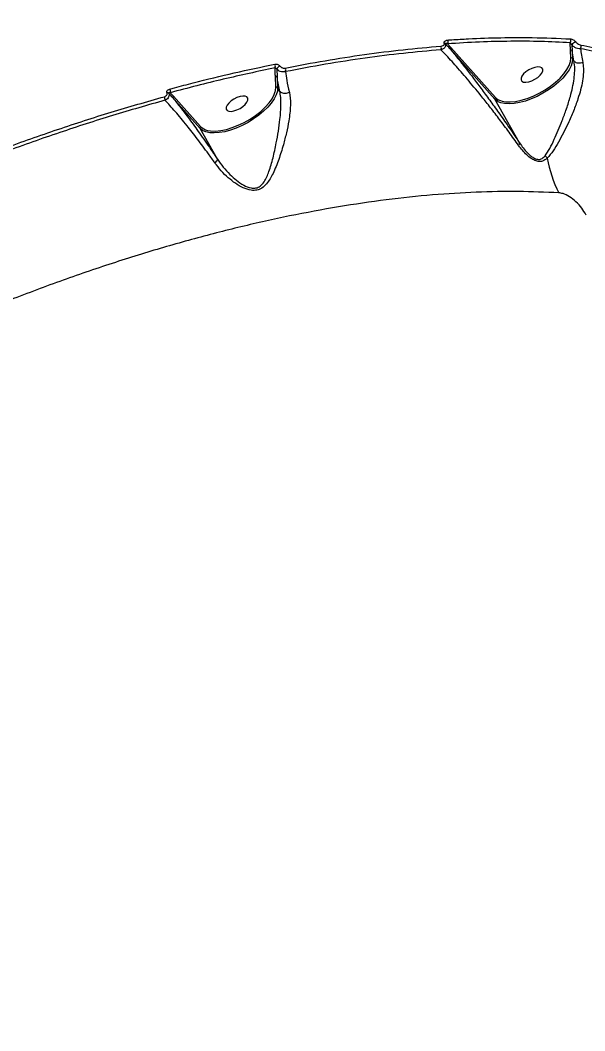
# Model space of a CAD drawing. Header units: millimetres. Extents: x -6901 to 7060, y -7557 to 6158.
# Drawn here: x -644.6 to -435.5, y 2540.5 to 2914.9 of the extents above; entities that cross this region are included whole.
import ezdxf

# ---------------------------------------------------------------- set-up
doc = ezdxf.new("R2010")
doc.units = ezdxf.units.MM
for name, color, linetype in [('DIKOM_ОБЪЕКТ', 7, 'Continuous'), ('DIKOM_РАЗМЕР_ЗОНА', 7, 'Continuous'), ('DIKOM_РАЗМЕР_ОБЪЕКТА', 7, 'Continuous')]:
    doc.layers.add(name, color=color, linetype=linetype)
doc.styles.add('style1', font='arial.ttf', dxfattribs={"width": 0.8})
doc.dimstyles.new('1-50', dxfattribs={"dimtxt": 300, "dimasz": 200, "dimexe": 100, "dimexo": 0, "dimgap": 100, "dimtad": 1, "dimtxsty": 'style1', "dimcen": 200, "dimclrd": 7, "dimclre": 7, "dimclrt": 7, "dimadec": 1, "dimazin": 2, "dimtfac": 1, "dimtmove": 0, "dimatfit": 2, "dimfxl": 0, "dimlwd": 25, "dimlwe": 18, "dimarcsym": 0})

# ---------------------------------------------------------------- blocks, each defined once
blk = doc.blocks.new('*D2')
at = {"layer": 'Defpoints', "color": 0, "transparency": 16777216}
for p in [(-1102.73, 4151.17), (-5819.23, -4492.42), (4721.24, -4492.42)]:
    blk.add_point(p, dxfattribs=at)
at = {"layer": 'DIKOM_РАЗМЕР_ОБЪЕКТА', "color": 7, "lineweight": 18, "transparency": 16777216}
for p, q in [((-1102.73, 4151.17), (-5919.23, 4151.17)), ((4721.24, -4492.42), (-5919.23, -4492.42))]:
    blk.add_line(p, q, dxfattribs=at)
at = {"layer": 'DIKOM_РАЗМЕР_ОБЪЕКТА', "color": 7, "lineweight": 25, "transparency": 16777216}
blk.add_line((-5819.23, 3951.17), (-5819.23, -4292.42), dxfattribs=at)
at = {"layer": 'DIKOM_РАЗМЕР_ОБЪЕКТА', "color": 7, "transparency": 16777216}
for points in [[(-5852.56, 3951.17), (-5785.89, 3951.17), (-5819.23, 4151.17)], [(-5852.56, -4292.42), (-5785.89, -4292.42), (-5819.23, -4492.42)]]:
    blk.add_solid(points, dxfattribs=at)
at = {"layer": 'DIKOM_РАЗМЕР_ОБЪЕКТА', "color": 7, "transparency": 16777216, "insert": (-6072.4, -170.63), "char_height": 300, "attachment_point": 5, "rotation": 90, "style": 'style1'}
blk.add_mtext('8650', dxfattribs=at)
blk = doc.blocks.new('*D3')
at = {"layer": 'Defpoints', "color": 0, "transparency": 16777216}
for p in [(-1553.27, 6158.28), (-6450.85, -6312.94), (5659.92, -6312.94)]:
    blk.add_point(p, dxfattribs=at)
at = {"layer": 'DIKOM_РАЗМЕР_ЗОНА', "color": 7, "lineweight": 18, "transparency": 16777216}
for p, q in [((-1553.27, 6158.28), (-6550.85, 6158.28)), ((5659.92, -6312.94), (-6550.85, -6312.94))]:
    blk.add_line(p, q, dxfattribs=at)
at = {"layer": 'DIKOM_РАЗМЕР_ЗОНА', "color": 7, "lineweight": 25, "transparency": 16777216}
blk.add_line((-6450.85, 5958.28), (-6450.85, -6112.94), dxfattribs=at)
at = {"layer": 'DIKOM_РАЗМЕР_ЗОНА', "color": 7, "transparency": 16777216}
for points in [[(-6484.18, 5958.28), (-6417.52, 5958.28), (-6450.85, 6158.28)], [(-6484.18, -6112.94), (-6417.52, -6112.94), (-6450.85, -6312.94)]]:
    blk.add_solid(points, dxfattribs=at)
at = {"layer": 'DIKOM_РАЗМЕР_ЗОНА', "color": 7, "transparency": 16777216, "insert": (-6704.02, -77.33), "char_height": 300, "attachment_point": 5, "rotation": 90, "style": 'style1'}
blk.add_mtext('12500', dxfattribs=at)

msp = doc.modelspace()

# ---------------------------------------------------------------- linework, layer by layer
at = {"layer": 'DIKOM_ОБЪЕКТ', "color": 7, "linetype": 'Continuous', "lineweight": 15}
for p, q in [((-486.269, 2906.114), (-485.037, 2904.753)), ((-440.797, 2903.7), (-440.893, 2906.521)), ((-440.235, 2905.714), (-440.129, 2903.507)), ((-468.746, 2885.573), (-485.242, 2904.103)), ((-485.037, 2904.753), (-468.542, 2886.224)), ((-440.669, 2900.863), (-440.797, 2903.7)), ((-439.492, 2899.768), (-440.129, 2903.507)), ((-440.129, 2903.507), (-440.001, 2900.67)), ((-439.492, 2899.768), (-440.001, 2900.67)), ((-439.49, 2899.765), (-439.492, 2899.768)), ((-549.886, 2890.079), (-550.065, 2894.031)), ((-549.397, 2893.838), (-549.218, 2889.886)), ((-588.97, 2888.003), (-587.835, 2886.758)), ((-587.835, 2886.758), (-577.759, 2875.44)), ((-548.441, 2888.508), (-549.218, 2889.886)), ((-548.439, 2888.505), (-548.441, 2888.508)), ((-577.963, 2874.789), (-588.039, 2886.107)), ((-459.618, 2869.384), (-468.746, 2885.573)), ((-571.53, 2863.379), (-577.963, 2874.789))]:
    msp.add_line(p, q, dxfattribs=at)
at = {"layer": 'DIKOM_ОБЪЕКТ', "color": 7, "linetype": 'Continuous', "lineweight": 15, "flags": 128}
for points in [[(-440.001, 2900.67), (-440.12, 2899.378), (-440.558, 2897.976), (-441.306, 2896.495), (-442.348, 2894.967), (-443.661, 2893.426), (-445.217, 2891.904), (-446.982, 2890.434), (-448.917, 2889.05), (-450.981, 2887.779), (-453.129, 2886.651), (-455.314, 2885.69), (-457.489, 2884.916), (-459.607, 2884.346), (-461.622, 2883.993), (-463.489, 2883.864), (-465.17, 2883.962), (-466.626, 2884.285), (-467.569, 2884.68)], [(-466.038, 2884.846), (-464.816, 2884.631), (-463.056, 2884.577), (-461.103, 2884.766), (-459.004, 2885.197), (-456.811, 2885.857), (-454.575, 2886.732), (-452.35, 2887.799), (-450.192, 2889.033), (-448.151, 2890.405), (-446.277, 2891.881), (-444.616, 2893.426), (-443.207, 2895.001), (-442.084, 2896.57), (-441.276, 2898.094), (-440.883, 2899.2)], [(-440.883, 2899.2), (-440.8, 2899.537), (-440.669, 2900.863)], [(-458.129, 2891.936), (-457.258, 2891.868), (-456.21, 2892.031), (-455.069, 2892.412), (-453.928, 2892.98), (-452.879, 2893.688), (-452.007, 2894.48), (-451.383, 2895.291), (-451.058, 2896.056), (-451.057, 2896.712), (-451.381, 2897.207), (-452.004, 2897.5), (-452.874, 2897.568), (-453.923, 2897.405), (-455.064, 2897.024), (-456.205, 2896.457), (-457.254, 2895.748), (-458.125, 2894.957), (-458.749, 2894.145), (-459.075, 2893.381), (-459.076, 2892.724), (-458.752, 2892.229), (-458.129, 2891.936)], [(-549.218, 2889.886), (-549.337, 2888.594), (-549.775, 2887.192), (-550.523, 2885.711), (-551.565, 2884.183), (-552.879, 2882.642), (-554.434, 2881.12), (-556.199, 2879.65), (-558.134, 2878.266), (-560.198, 2876.995), (-562.346, 2875.867), (-564.531, 2874.906), (-566.707, 2874.132), (-568.824, 2873.562), (-570.839, 2873.209), (-572.706, 2873.08), (-574.387, 2873.178), (-575.843, 2873.501), (-576.786, 2873.896)], [(-575.255, 2874.062), (-574.033, 2873.847), (-572.273, 2873.792), (-570.32, 2873.982), (-568.222, 2874.413), (-566.028, 2875.073), (-563.792, 2875.947), (-561.568, 2877.015), (-559.409, 2878.249), (-557.368, 2879.621), (-555.495, 2881.097), (-553.833, 2882.642), (-552.424, 2884.217), (-551.302, 2885.786), (-550.493, 2887.31), (-550.1, 2888.416)], [(-567.346, 2881.152), (-566.475, 2881.084), (-565.427, 2881.247), (-564.286, 2881.628), (-563.145, 2882.195), (-562.096, 2882.904), (-561.224, 2883.696), (-560.601, 2884.507), (-560.275, 2885.272), (-560.274, 2885.928), (-560.598, 2886.423), (-561.221, 2886.716), (-562.092, 2886.784), (-563.14, 2886.621), (-564.281, 2886.24), (-565.422, 2885.673), (-566.471, 2884.964), (-567.343, 2884.172), (-567.967, 2883.361), (-568.292, 2882.596), (-568.293, 2881.94), (-567.969, 2881.445), (-567.346, 2881.152)], [(-550.1, 2888.416), (-550.017, 2888.753), (-549.886, 2890.079)], [(-467.569, 2884.68), (-467.827, 2884.826), (-468.746, 2885.573)], [(-576.786, 2873.896), (-577.044, 2874.042), (-577.963, 2874.789)]]:
    msp.add_lwpolyline(points, dxfattribs=at)
at = {"layer": 'DIKOM_ОБЪЕКТ', "color": 7, "linetype": 'Continuous', "lineweight": 15}
for centre, radius, start, end in [((-487.542, 2905.747), 0.616, 42.53479, 87.20582), ((-487.449, 2906.844), 1.388, 328.28083, 28.68191), ((-441.876, 2907.329), 1.273, 320.57599, 27.53149), ((-438.302, 2904.703), 2.181, 103.68905, 152.40685), ((-438.1, 2905.122), 1.329, 321.32213, 23.55955), ((-489.98, 2904.586), 1.414, 330.69971, 28.47022), ((-484.791, 2904.319), 0.5, 119.53001, 205.64248), ((-440.575, 2903.218), 0.531, 33.02892, 114.74823), ((-551.695, 2897.775), 1.625, 339.67304, 29.943), ((-547.732, 2896.053), 1.938, 109.86364, 158.31225), ((-440.446, 2900.382), 0.53, 32.9585, 114.82138), ((-547.885, 2896.34), 1.64, 340.83902, 29.53955), ((-549.842, 2893.549), 0.531, 33.03267, 114.74585), ((-590.017, 2887.174), 0.765, 49.91424, 103.37407), ((-590.777, 2888.417), 1.854, 347.07789, 30.43586), ((-587.588, 2886.323), 0.5, 119.52028, 205.64744), ((-549.663, 2889.597), 0.531, 32.97956, 114.7612), ((-592.838, 2885.562), 1.921, 349.20205, 30.07667), ((-468.296, 2885.789), 0.5, 119.52356, 205.64893), ((-464.871, 2889.932), 5.217, 225.28742, 257.08314), ((-577.513, 2875.005), 0.5, 119.5235, 205.64421), ((-574.085, 2879.155), 5.225, 225.3123, 257.05884), ((-452.236, 2861.888), 3.418, 32.78653, 52.71678), ((-403.728, 2871.644), 46.315, 189.82782, 206.58637)]:
    msp.add_arc(centre, radius, start, end, dxfattribs=at)
for points, knots in [([(-1308.901, 2597.2), (-1308.916, 2597.202), (-1309.13, 2597.22), (-1308.97, 2597.868), (-1308.345, 2599.232), (-1306.996, 2601.382), (-1305.019, 2604.203), (-1302.419, 2607.686), (-1299.221, 2611.798), (-1295.454, 2616.507), (-1291.096, 2621.842), (-1286.108, 2627.851), (-1280.471, 2634.553), (-1274.181, 2641.954), (-1267.306, 2649.972), (-1259.928, 2658.512), (-1252.076, 2667.545), (-1243.782, 2677.034), (-1234.988, 2687.045), (-1225.622, 2697.66), (-1215.677, 2708.886), (-1205.156, 2720.717), (-1194.177, 2733.02), (-1182.875, 2745.646), (-1171.278, 2758.561), (-1159.421, 2771.731), (-1147.211, 2785.258), (-1134.55, 2799.25), (-1121.445, 2813.701), (-1107.907, 2828.597), (-1094.089, 2843.767), (-1080.152, 2859.039), (-1066.123, 2874.38), (-1052.032, 2889.761), (-1037.772, 2905.298), (-1023.234, 2921.111), (-1008.433, 2937.183), (-993.389, 2953.492), (-978.274, 2969.85), (-962.495, 2986.899), (-946.074, 3004.614), (-929.046, 3022.949), (-911.955, 3041.318), (-894.844, 3059.674), (-877.757, 3077.968), (-861.713, 3095.109), (-846.718, 3111.097), (-832.754, 3125.957), (-819, 3140.566), (-805.353, 3155.031), (-791.842, 3169.321), (-778.497, 3183.404), (-765.472, 3197.116), (-752.923, 3210.293), (-740.857, 3222.927), (-729.279, 3235.017), (-718.086, 3246.669), (-707.198, 3257.966), (-696.648, 3268.873), (-686.464, 3279.359), (-676.768, 3289.3), (-667.662, 3298.591), (-659.148, 3307.231), (-651.219, 3315.229), (-643.814, 3322.648), (-636.882, 3329.537), (-630.455, 3335.862), (-624.56, 3341.595), (-619.265, 3346.666), (-614.628, 3351.019), (-610.638, 3354.667), (-607.278, 3357.632), (-604.521, 3359.941), (-602.339, 3361.616), (-600.82, 3362.567), (-600.001, 3362.906), (-599.906, 3362.689), (-599.882, 3362.633)], [0, 0, 0, 0, 0.0010255, 0.0142645, 0.0278834, 0.0415148, 0.0551463, 0.0687653, 0.0820246, 0.0952954, 0.1085662, 0.1218254, 0.1354712, 0.1491295, 0.1627878, 0.1764335, 0.189694, 0.2029659, 0.2162379, 0.2294983, 0.2431443, 0.256803, 0.2704615, 0.2841076, 0.2973509, 0.3106056, 0.3238602, 0.3371034, 0.3507303, 0.3643696, 0.3780088, 0.3916357, 0.4048801, 0.418136, 0.4313919, 0.4446364, 0.4582654, 0.4719069, 0.4855483, 0.4991773, 0.514498, 0.5298275, 0.5451482, 0.5607997, 0.5764607, 0.5921121, 0.6053739, 0.6186471, 0.6319203, 0.645182, 0.6588292, 0.6724889, 0.6861485, 0.6997957, 0.7130347, 0.7262851, 0.7395355, 0.7527745, 0.7663967, 0.7800314, 0.7936661, 0.8072883, 0.820549, 0.8338212, 0.8470935, 0.8603542, 0.874002, 0.8876624, 0.9013229, 0.9149708, 0.928227, 0.9414946, 0.9547622, 0.9680182, 0.9816615, 0.9953172, 1, 1, 1, 1]), ([(-599.42, 3312.155), (-598.735, 3313.22), (-597.363, 3315.351), (-596.403, 3317.313), (-596.123, 3318.486), (-596.444, 3318.953), (-597.334, 3318.804), (-598.818, 3318.021), (-600.918, 3316.576), (-603.646, 3314.457), (-606.973, 3311.685), (-610.854, 3308.299), (-615.267, 3304.321), (-620.184, 3299.783), (-625.636, 3294.654), (-631.672, 3288.889), (-638.306, 3282.471), (-645.542, 3275.395), (-653.298, 3267.738), (-661.477, 3259.598), (-670.054, 3251.004), (-678.994, 3241.989), (-688.366, 3232.487), (-698.246, 3222.419), (-708.638, 3211.78), (-719.536, 3200.575), (-730.817, 3188.929), (-742.356, 3176.972), (-754.126, 3164.732), (-766.099, 3152.242), (-778.355, 3139.417), (-790.993, 3126.155), (-804.003, 3112.461), (-817.372, 3098.351), (-830.949, 3083.985), (-845.265, 3068.796), (-860.324, 3052.776), (-876.114, 3035.933), (-892.144, 3018.787), (-908.381, 3001.373), (-924.786, 2983.731), (-940.364, 2966.934), (-955.08, 2951.028), (-968.917, 2936.038), (-982.687, 2921.085), (-996.496, 2906.057), (-1010.32, 2890.977), (-1024.133, 2875.872), (-1037.776, 2860.916), (-1051.093, 2846.281), (-1064.068, 2831.985), (-1076.692, 2818.038), (-1089.065, 2804.333), (-1101.277, 2790.766), (-1113.301, 2777.369), (-1125.109, 2764.171), (-1136.564, 2751.325), (-1147.54, 2738.971), (-1158.031, 2727.118), (-1168.036, 2715.769), (-1177.632, 2704.837), (-1186.888, 2694.243), (-1195.773, 2684.021), (-1204.259, 2674.2), (-1212.246, 2664.897), (-1219.645, 2656.216), (-1226.456, 2648.157), (-1232.693, 2640.708), (-1238.407, 2633.808), (-1243.638, 2627.408), (-1248.355, 2621.543), (-1252.537, 2616.235), (-1256.13, 2611.552), (-1259.099, 2607.543), (-1261.453, 2604.197), (-1263.212, 2601.496), (-1264.396, 2599.411), (-1265.006, 2597.934), (-1265.018, 2597.094), (-1264.422, 2596.902), (-1263.228, 2597.356), (-1261.643, 2598.332), (-1259.918, 2599.56), (-1258.737, 2600.478), (-1258.146, 2600.937)], [0, 0, 0, 0, 0.0144651, 0.0289646, 0.0408964, 0.0528384, 0.0647801, 0.0767114, 0.0889895, 0.1012789, 0.1135685, 0.1258468, 0.1377793, 0.1497222, 0.1616651, 0.1735976, 0.1858779, 0.1981695, 0.210461, 0.2227413, 0.2346549, 0.2465787, 0.2585025, 0.270416, 0.2826743, 0.2949438, 0.3072133, 0.3194715, 0.3314056, 0.3433499, 0.3552943, 0.3672283, 0.379509, 0.3918011, 0.404093, 0.4163737, 0.4301596, 0.4439534, 0.4577391, 0.4718227, 0.4859147, 0.4999982, 0.5119157, 0.5238435, 0.5357715, 0.547689, 0.5599529, 0.572228, 0.5845031, 0.5967671, 0.6086844, 0.620612, 0.6325397, 0.6444571, 0.6567196, 0.6689934, 0.6812672, 0.6935297, 0.7054626, 0.7174058, 0.729349, 0.7412818, 0.7535612, 0.7658518, 0.7781425, 0.7904218, 0.802353, 0.8142946, 0.8262361, 0.8381674, 0.8504463, 0.8627365, 0.8750267, 0.8873057, 0.8992219, 0.9111485, 0.9230751, 0.9349913, 0.9472528, 0.9595253, 0.9717981, 0.9840602, 0.9920272, 1, 1, 1, 1]), ([(-487.088, 2906.163), (-487.075, 2906.121), (-487.011, 2905.926), (-486.976, 2905.533), (-487.125, 2905), (-487.572, 2904.427), (-488.17, 2904.066), (-488.63, 2903.929), (-488.747, 2903.894)], [0, 0, 0, 0, 0.0398771, 0.1865145, 0.3714887, 0.5855154, 0.8948767, 1, 1, 1, 1]), ([(-488.737, 2905.26), (-488.431, 2905.312), (-487.976, 2905.389), (-487.593, 2905.712), (-487.462, 2905.992), (-487.468, 2906.221), (-487.505, 2906.338), (-487.512, 2906.362)], [0, 0, 0, 0, 0.4455858, 0.6623389, 0.8364543, 0.9657127, 1, 1, 1, 1]), ([(-487.512, 2906.362), (-487.52, 2906.388), (-487.558, 2906.51), (-487.562, 2906.748), (-487.424, 2907.043), (-487.022, 2907.38), (-486.547, 2907.458), (-486.232, 2907.51)], [0, 0, 0, 0, 0.0349226, 0.1620501, 0.3362653, 0.5591733, 1, 1, 1, 1]), ([(-486.269, 2906.114), (-486.442, 2906.174), (-486.695, 2906.263), (-486.952, 2906.286), (-487.058, 2906.263), (-487.09, 2906.219), (-487.094, 2906.189), (-487.09, 2906.171), (-487.088, 2906.163)], [0, 0, 0, 0, 0.5066175, 0.7403187, 0.8953316, 0.9534944, 0.9811834, 1, 1, 1, 1]), ([(-485.242, 2904.103), (-485.348, 2904.223), (-485.88, 2904.827), (-486.5, 2905.511), (-487.007, 2906.073), (-487.088, 2906.163)], [0, 0, 0, 0, 0.1735024, 0.8674938, 1, 1, 1, 1]), ([(-440.893, 2906.521), (-444.489, 2906.694), (-451.68, 2907.042), (-462.895, 2907.098), (-474.389, 2906.841), (-482.309, 2906.356), (-486.269, 2906.114)], [0, 0, 0, 0, 0.2493132, 0.4986281, 0.7493131, 1, 1, 1, 1]), ([(-486.232, 2907.51), (-485.719, 2907.545), (-483.159, 2907.72), (-476.551, 2908.103), (-466.571, 2908.45), (-453.874, 2908.514), (-445.444, 2908.131), (-440.747, 2907.918)], [0, 0, 0, 0, 0.032166, 0.1608358, 0.4183962, 0.6759565, 1, 1, 1, 1]), ([(-440.235, 2905.714), (-440.255, 2905.745), (-440.289, 2905.798), (-440.364, 2905.906), (-440.484, 2906.065), (-440.661, 2906.279), (-440.801, 2906.43), (-440.88, 2906.508), (-440.893, 2906.521)], [0, 0, 0, 0, 0.0726758, 0.1228681, 0.278975, 0.549046, 0.9247022, 1, 1, 1, 1]), ([(-440.747, 2907.918), (-440.709, 2907.915), (-440.478, 2907.896), (-440.046, 2907.778), (-439.517, 2907.492), (-439.101, 2907.169), (-438.913, 2906.938), (-438.818, 2906.823)], [0, 0, 0, 0, 0.0639368, 0.3886082, 0.6456004, 0.8223478, 1, 1, 1, 1]), ([(-437.063, 2904.291), (-437.431, 2904.301), (-438.106, 2904.318), (-439.048, 2904.703), (-439.764, 2905.172), (-440.075, 2905.53), (-440.235, 2905.714)], [0, 0, 0, 0, 0.3312148, 0.6077989, 0.7983106, 1, 1, 1, 1]), ([(-438.818, 2906.823), (-438.72, 2906.702), (-438.524, 2906.462), (-438.084, 2906.12), (-437.511, 2905.798), (-437.106, 2905.705), (-436.882, 2905.653)], [0, 0, 0, 0, 0.1849398, 0.3685894, 0.6501231, 1, 1, 1, 1]), ([(-436.882, 2905.653), (-435.443, 2905.397), (-432.544, 2904.88), (-429.491, 2903.779), (-427.954, 2903.225)], [0, 0, 0, 0, 0.4964936, 1, 1, 1, 1]), ([(-546.458, 2897.149), (-541.503, 2898.09), (-531.593, 2899.973), (-517.031, 2902.207), (-502.69, 2904.039), (-493.388, 2904.853), (-488.737, 2905.26)], [0, 0, 0, 0, 0.2490968, 0.4981937, 0.7490974, 1, 1, 1, 1]), ([(-488.747, 2903.894), (-493.353, 2903.492), (-502.567, 2902.687), (-516.838, 2900.868), (-531.398, 2898.64), (-541.357, 2896.748), (-546.336, 2895.802)], [0, 0, 0, 0, 0.2490977, 0.4981943, 0.7490967, 1, 1, 1, 1]), ([(-459.987, 2868.475), (-460.12, 2868.661), (-461.463, 2870.553), (-463.986, 2874.033), (-467.456, 2878.665), (-470.795, 2882.988), (-474.682, 2887.879), (-479.017, 2893.141), (-483.615, 2898.44), (-486.783, 2901.878), (-488.413, 2903.551), (-488.747, 2903.894)], [0, 0, 0, 0, 0.0115179, 0.1169989, 0.2229792, 0.3292414, 0.4351027, 0.6083271, 0.7820044, 0.9552831, 1, 1, 1, 1]), ([(-485.242, 2904.103), (-484.37, 2903.046), (-482.628, 2900.933), (-479.769, 2897.317), (-476.736, 2893.383), (-473.572, 2889.168), (-470.317, 2884.729), (-466.937, 2880.012), (-463.385, 2874.948), (-460.873, 2871.238), (-459.618, 2869.384)], [0, 0, 0, 0, 0.1257427, 0.2514868, 0.3794607, 0.5074229, 0.6285601, 0.7496661, 0.874897, 1, 1, 1, 1]), ([(-437.063, 2904.291), (-436.963, 2903.508), (-436.763, 2901.934), (-436.403, 2900.107), (-436.222, 2899.189)], [0, 0, 0, 0, 0.4978637, 1, 1, 1, 1]), ([(-428.328, 2901.914), (-429.811, 2902.45), (-432.798, 2903.529), (-435.634, 2904.036), (-437.063, 2904.291)], [0, 0, 0, 0, 0.4964811, 1, 1, 1, 1]), ([(-589.178, 2889.356), (-588.597, 2889.513), (-585.691, 2890.296), (-577.689, 2892.387), (-565.241, 2895.434), (-555.275, 2897.534), (-550.287, 2898.586)], [0, 0, 0, 0, 0.0441424, 0.2207209, 0.6100164, 1, 1, 1, 1]), ([(-550.287, 2898.586), (-550.241, 2898.593), (-550.038, 2898.629), (-549.652, 2898.615), (-549.159, 2898.471), (-548.712, 2898.223), (-548.497, 2897.991), (-548.39, 2897.875)], [0, 0, 0, 0, 0.0733423, 0.3225374, 0.5550647, 0.7773707, 1, 1, 1, 1]), ([(-548.39, 2897.875), (-548.282, 2897.758), (-548.065, 2897.523), (-547.611, 2897.271), (-547.109, 2897.123), (-546.714, 2897.105), (-546.506, 2897.14), (-546.458, 2897.149)], [0, 0, 0, 0, 0.2210999, 0.4418752, 0.6745075, 0.9251254, 1, 1, 1, 1]), ([(-450.166, 2864.607), (-449.576, 2865.483), (-448.376, 2867.266), (-446.823, 2870.57), (-445.285, 2874.053), (-443.757, 2877.83), (-442.204, 2882.049), (-440.903, 2886.185), (-439.967, 2889.94), (-439.391, 2893.159), (-439.15, 2896.223), (-439.214, 2898.404), (-439.456, 2899.491), (-439.49, 2899.765), (-439.49, 2899.765)], [0, 0, 0, 0, 0.1058569, 0.215333, 0.3127848, 0.4120275, 0.524812, 0.6413454, 0.7237006, 0.8082097, 0.8893742, 0.9734931, 0.9999846, 1, 1, 1, 1]), ([(-436.222, 2899.189), (-436.173, 2898.912), (-435.977, 2897.799), (-435.91, 2895.573), (-436.249, 2892.445), (-436.97, 2889.102), (-438.089, 2885.331), (-439.665, 2881.101), (-441.527, 2876.867), (-443.406, 2873.032), (-445.263, 2869.6), (-447.195, 2866.315), (-448.633, 2864.606), (-449.363, 2863.739)], [0, 0, 0, 0, 0.0275937, 0.1106125, 0.1968369, 0.2795677, 0.3647264, 0.4761307, 0.5919419, 0.6876568, 0.7854563, 0.8910791, 1, 1, 1, 1]), ([(-436.222, 2899.189), (-436.262, 2899.173), (-436.387, 2899.122), (-436.782, 2898.993), (-437.44, 2898.886), (-438.257, 2898.961), (-439.014, 2899.239), (-439.325, 2899.582), (-439.49, 2899.765)], [0, 0, 0, 0, 0.0343278, 0.1061126, 0.32208, 0.5380513, 0.7540125, 1, 1, 1, 1]), ([(-550.171, 2897.21), (-556.546, 2895.861), (-569.315, 2893.158), (-582.412, 2889.723), (-588.97, 2888.003)], [0, 0, 0, 0, 0.4992717, 1, 1, 1, 1]), ([(-550.065, 2894.031), (-550.072, 2894.217), (-550.115, 2895.273), (-550.146, 2896.335), (-550.171, 2897.21)], [0, 0, 0, 0, 0.1757269, 1, 1, 1, 1]), ([(-549.532, 2896.769), (-549.564, 2896.809), (-549.6, 2896.855), (-549.687, 2896.943), (-549.798, 2897.035), (-549.962, 2897.136), (-550.088, 2897.188), (-550.156, 2897.206), (-550.171, 2897.21)], [0, 0, 0, 0, 0.1599213, 0.1865222, 0.3964896, 0.6399555, 0.917296, 1, 1, 1, 1]), ([(-549.532, 2896.769), (-549.503, 2895.987), (-549.466, 2895.016), (-549.408, 2894.03), (-549.397, 2893.838)], [0, 0, 0, 0, 0.8058794, 1, 1, 1, 1]), ([(-546.336, 2895.802), (-546.415, 2895.78), (-546.758, 2895.688), (-547.415, 2895.657), (-548.247, 2895.842), (-548.998, 2896.212), (-549.353, 2896.582), (-549.532, 2896.769)], [0, 0, 0, 0, 0.0735067, 0.3198246, 0.5507744, 0.7734344, 1, 1, 1, 1]), ([(-546.336, 2895.802), (-546.197, 2894.762), (-545.892, 2892.49), (-545.243, 2889.67), (-544.89, 2888.139)], [0, 0, 0, 0, 0.4574487, 1, 1, 1, 1]), ([(-548.441, 2888.508), (-548.767, 2890.141), (-549.137, 2891.998), (-549.369, 2893.639), (-549.397, 2893.838)], [0, 0, 0, 0, 0.8785805, 1, 1, 1, 1]), ([(-591.176, 2886.525), (-590.962, 2886.606), (-590.586, 2886.749), (-590.253, 2887.124), (-590.106, 2887.515), (-590.165, 2887.784), (-590.194, 2887.919)], [0, 0, 0, 0, 0.3292412, 0.5798013, 0.7886377, 1, 1, 1, 1]), ([(-589.524, 2887.76), (-589.471, 2887.532), (-589.368, 2887.087), (-589.563, 2886.387), (-590.022, 2885.746), (-590.558, 2885.373), (-590.896, 2885.226), (-590.951, 2885.203)], [0, 0, 0, 0, 0.2233886, 0.4376648, 0.6849757, 0.9488324, 1, 1, 1, 1]), ([(-590.194, 2887.919), (-590.224, 2888.061), (-590.283, 2888.342), (-590.123, 2888.753), (-589.788, 2889.108), (-589.424, 2889.287), (-589.203, 2889.349), (-589.178, 2889.356)], [0, 0, 0, 0, 0.2148069, 0.4259476, 0.6817415, 0.9641646, 1, 1, 1, 1]), ([(-588.97, 2888.003), (-589.07, 2888.01), (-589.244, 2888.023), (-589.428, 2887.974), (-589.515, 2887.901), (-589.538, 2887.825), (-589.528, 2887.779), (-589.524, 2887.76)], [0, 0, 0, 0, 0.3755925, 0.6516357, 0.8444079, 0.9348268, 1, 1, 1, 1]), ([(-588.039, 2886.107), (-588.146, 2886.229), (-588.64, 2886.789), (-589.136, 2887.334), (-589.524, 2887.76)], [0, 0, 0, 0, 0.2174635, 1, 1, 1, 1]), ([(-544.89, 2888.139), (-544.871, 2888.055), (-544.698, 2887.301), (-544.491, 2885.731), (-544.458, 2883.236), (-544.666, 2880.482), (-545.141, 2877.112), (-545.945, 2873.136), (-547.18, 2868.318), (-548.782, 2863.198), (-550.429, 2859.018), (-551.988, 2856.081), (-553.307, 2854.16), (-554.919, 2852.625), (-556.919, 2851.792), (-559.332, 2851.768), (-562.07, 2852.702), (-564.911, 2854.385), (-567.624, 2856.533), (-570.197, 2859.051), (-571.683, 2860.988), (-572.43, 2861.962)], [0, 0, 0, 0, 0.0056317, 0.050195, 0.0960223, 0.1433427, 0.1917797, 0.2623079, 0.3349979, 0.4257394, 0.5191907, 0.5587284, 0.5987857, 0.6438245, 0.6799323, 0.7160759, 0.7691289, 0.8232016, 0.8784511, 0.9388524, 1, 1, 1, 1]), ([(-571.526, 2863.372), (-571.525, 2863.371), (-570.86, 2862.366), (-569.4, 2860.407), (-567.033, 2857.798), (-564.504, 2855.527), (-561.919, 2853.724), (-559.415, 2852.642), (-557.242, 2852.57), (-555.512, 2853.379), (-554.224, 2854.899), (-553.213, 2856.795), (-552.058, 2859.703), (-550.881, 2863.874), (-549.777, 2868.914), (-548.922, 2873.724), (-548.383, 2877.627), (-548.078, 2880.984), (-547.97, 2883.714), (-548.063, 2886.245), (-548.27, 2887.83), (-548.439, 2888.505), (-548.439, 2888.505)], [0, 0, 0, 0, 0.0000834, 0.0620011, 0.1245699, 0.1789174, 0.2340961, 0.2846856, 0.3177548, 0.3507291, 0.3933929, 0.4325172, 0.4723105, 0.5653793, 0.6608423, 0.7335665, 0.8079686, 0.8560263, 0.9050075, 0.9518275, 0.9999887, 1, 1, 1, 1]), ([(-544.89, 2888.139), (-544.929, 2888.119), (-545.173, 2887.99), (-545.71, 2887.795), (-546.519, 2887.683), (-547.324, 2887.772), (-548.018, 2888.043), (-548.299, 2888.351), (-548.439, 2888.505)], [0, 0, 0, 0, 0.0319708, 0.2048619, 0.4036477, 0.6024346, 0.8012141, 1, 1, 1, 1]), ([(-670.341, 2859.752), (-663.713, 2862.339), (-650.458, 2867.513), (-630.6, 2874.496), (-610.79, 2880.938), (-597.714, 2884.663), (-591.176, 2886.525)], [0, 0, 0, 0, 0.2485945, 0.4971895, 0.7485945, 1, 1, 1, 1]), ([(-590.951, 2885.203), (-597.401, 2883.366), (-610.301, 2879.693), (-629.988, 2873.301), (-649.874, 2866.32), (-663.248, 2861.101), (-669.935, 2858.491)], [0, 0, 0, 0, 0.2485949, 0.4971899, 0.7485947, 1, 1, 1, 1]), ([(-572.43, 2861.962), (-573.244, 2863.103), (-575.46, 2866.211), (-578.975, 2870.926), (-582.336, 2875.234), (-585.031, 2878.54), (-587.144, 2881.034), (-589.143, 2883.296), (-590.348, 2884.567), (-590.951, 2885.203)], [0, 0, 0, 0, 0.1128008, 0.3073745, 0.5062363, 0.6280303, 0.7498289, 0.8749158, 1, 1, 1, 1]), ([(-588.039, 2886.107), (-587.101, 2884.941), (-585.211, 2882.591), (-581.881, 2878.175), (-578.146, 2873.02), (-574.616, 2867.962), (-572.351, 2864.598), (-571.53, 2863.379)], [0, 0, 0, 0, 0.2061848, 0.4154243, 0.640104, 0.8695967, 1, 1, 1, 1]), ([(-459.987, 2868.475), (-459.967, 2868.501), (-459.82, 2868.684), (-459.601, 2869.036), (-459.61, 2869.258), (-459.614, 2869.377)], [0, 0, 0, 0, 0.069981, 0.5005721, 1, 1, 1, 1]), ([(-449.363, 2863.739), (-449.92, 2863.293), (-450.884, 2862.522), (-452.679, 2862.404), (-454.27, 2862.963), (-455.71, 2863.886), (-457.7, 2865.553), (-459.026, 2867.246), (-459.987, 2868.475)], [0, 0, 0, 0, 0.1914583, 0.3312423, 0.4704853, 0.5823697, 0.6969246, 1, 1, 1, 1]), ([(-459.618, 2869.384), (-459.617, 2869.383), (-459.616, 2869.381), (-459.615, 2869.378), (-459.615, 2869.378), (-459.614, 2869.377)], [0, 0, 0, 0, 0.4636128, 0.8343073, 1, 1, 1, 1]), ([(-459.614, 2869.377), (-459.614, 2869.376), (-458.764, 2868.111), (-457.492, 2866.456), (-455.66, 2864.727), (-454.361, 2863.787), (-452.928, 2863.201), (-451.356, 2863.354), (-450.606, 2864.144), (-450.166, 2864.607)], [0, 0, 0, 0, 0.0003185, 0.3168768, 0.43086, 0.5444534, 0.6783323, 0.8113848, 1, 1, 1, 1]), ([(-572.43, 2861.962), (-572.396, 2861.992), (-572.163, 2862.201), (-571.808, 2862.585), (-571.514, 2863.058), (-571.522, 2863.267), (-571.526, 2863.372)], [0, 0, 0, 0, 0.0544545, 0.3767309, 0.688364, 1, 1, 1, 1]), ([(-571.53, 2863.379), (-571.529, 2863.378), (-571.528, 2863.376), (-571.527, 2863.373), (-571.526, 2863.372), (-571.526, 2863.372)], [0, 0, 0, 0, 0.4435908, 0.8176522, 1, 1, 1, 1]), ([(-445.145, 2850.916), (-450.081, 2851.129), (-459.956, 2851.554), (-475.577, 2851.246), (-491.884, 2850.236), (-508.914, 2848.429), (-526.608, 2845.83), (-544.579, 2842.49), (-562.759, 2838.44), (-581.075, 2833.723), (-599.828, 2828.264), (-618.967, 2822.046), (-638.434, 2815.076), (-657.807, 2807.504), (-677.02, 2799.369), (-696.015, 2790.723), (-715.095, 2781.426), (-734.197, 2771.483), (-753.252, 2760.913), (-771.853, 2749.942), (-789.946, 2738.616), (-807.491, 2726.987), (-824.761, 2714.872), (-841.683, 2702.292), (-858.189, 2689.281), (-873.932, 2676.112), (-888.872, 2662.832), (-902.992, 2649.489), (-916.507, 2635.878), (-929.343, 2622.036), (-941.443, 2608.004), (-951.748, 2595.064), (-960.519, 2583.244), (-965.346, 2576.133), (-967.762, 2572.574)], [0, 0, 0, 0, 0.0311784, 0.0623809, 0.0935594, 0.1256442, 0.1577551, 0.1898399, 0.2210202, 0.2522245, 0.2834046, 0.3154898, 0.3476009, 0.3796862, 0.410889, 0.442116, 0.4733189, 0.5054257, 0.5375586, 0.5696654, 0.6009197, 0.6321979, 0.6634521, 0.6956102, 0.7277941, 0.7599519, 0.7912842, 0.8226406, 0.853973, 0.8862091, 0.9184713, 0.9507074, 0.9753306, 1, 1, 1, 1]), ([(-435.013, 2842.688), (-435.505, 2843.559), (-436.484, 2845.289), (-438.666, 2847.681), (-441.09, 2849.559), (-443.36, 2850.665), (-444.62, 2850.842), (-445.145, 2850.916)], [0, 0, 0, 0, 0.2180238, 0.4332431, 0.6437934, 0.8514391, 1, 1, 1, 1])]:
    msp.add_open_spline(points, degree=3, knots=knots, dxfattribs=at)

# ---------------------------------------------------------------- dimensions: what is measured, and where the dimension line sits
at = {"layer": 'DIKOM_РАЗМЕР_ЗОНА'}
dim = msp.add_linear_dim(base=(-6450.85, -6312.937), p1=(-1553.272, 6158.285), p2=(5659.925, -6312.937), angle=90, text='12500', dimstyle='1-50', dxfattribs=at)
dim.commit()
dim.dimension.update_dxf_attribs({"geometry": '*D3', "text_midpoint": (-6450.85, -77.326), "dimtype": 160})
at = {"layer": 'DIKOM_РАЗМЕР_ОБЪЕКТА'}
dim = msp.add_linear_dim(base=(-5819.225, -4492.425), p1=(-1102.732, 4151.169), p2=(4721.24, -4492.425), angle=90, text='8650', dimstyle='1-50', dxfattribs=at)
dim.commit()
dim.dimension.update_dxf_attribs({"geometry": '*D2', "text_midpoint": (-5819.225, -170.628), "dimtype": 160})

doc.saveas('drawing.dxf')
